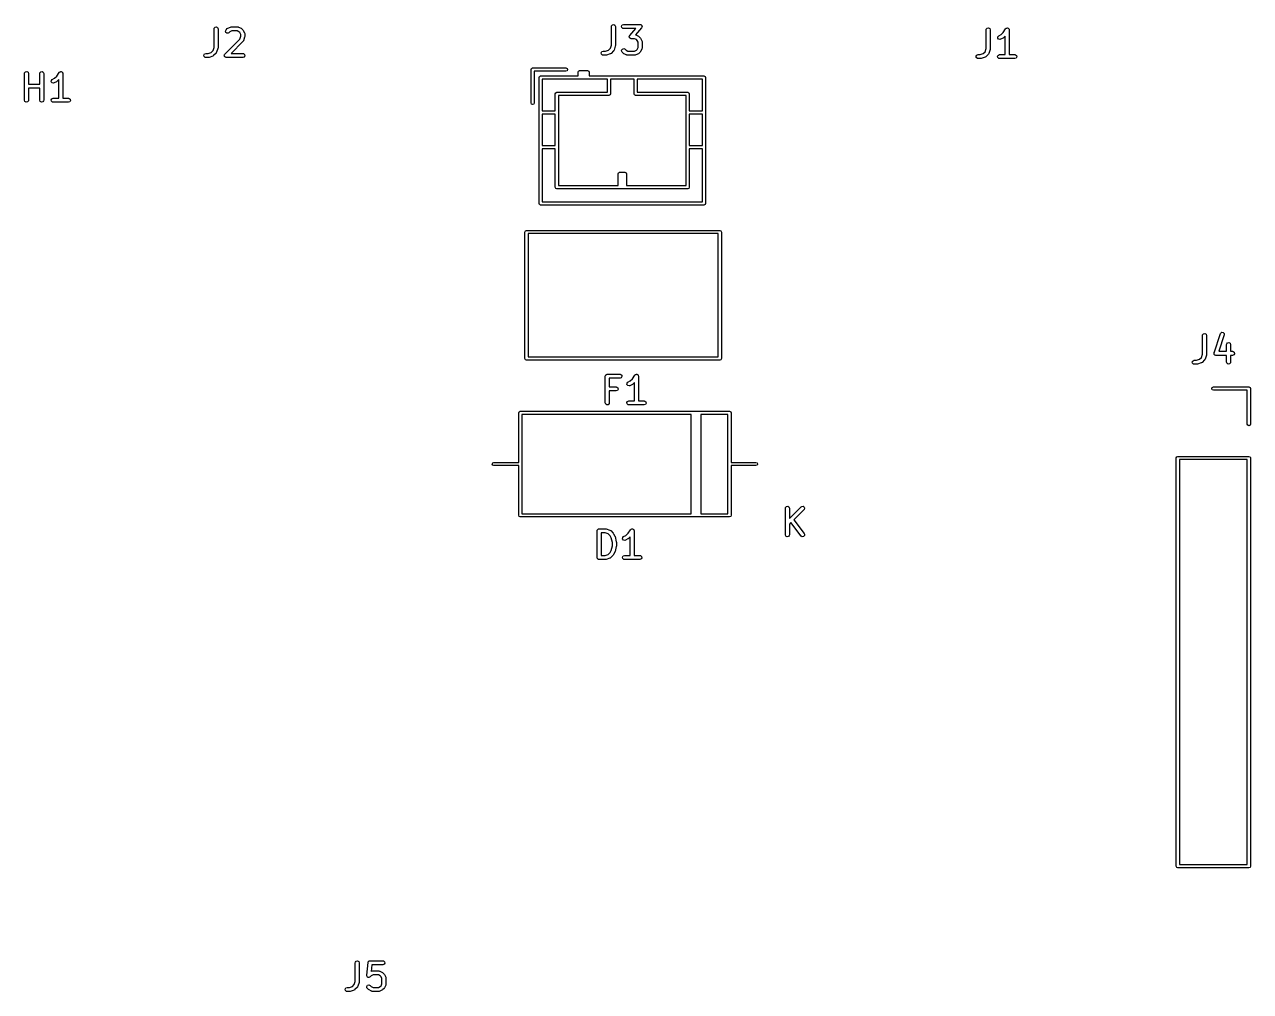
# Model space of a CAD drawing. Extents: x 129.3 to 182.9, y -153 to -71.1.
# Drawn here: x 135.01 to 180.94, y -107.37 to -71.13 of the extents above; entities that cross this region are included whole.
import ezdxf

# ---------------------------------------------------------------- set-up
doc = ezdxf.new("R2010")
doc.units = 0
doc.layers.add('BLACK', color=7, linetype='CONTINUOUS')

msp = doc.modelspace()

# ---------------------------------------------------------------- linework, layer by layer
at = {"layer": 'BLACK', "linetype": 'CONTINUOUS'}
for p, q in [((157, -71.2074), (157.004, -71.1817)), ((157.004, -71.1817), (157.037, -71.1424)), ((157.037, -71.1424), (157.088, -71.1335)), ((157.088, -71.1335), (157.132, -71.1592)), ((157.132, -71.1592), (157.15, -71.2074)), ((157.382, -71.1944), (157.407, -71.1499)), ((157.391, -71.2449), (157.382, -71.1944)), ((157.407, -71.1499), (157.456, -71.1324)), ((157.456, -71.1324), (158.075, -71.1324)), ((158.075, -71.1324), (158.086, -71.1343)), ((158.086, -71.1343), (158.089, -71.1338)), ((158.089, -71.1338), (158.092, -71.1354)), ((158.092, -71.1354), (158.1, -71.1369)), ((158.1, -71.1369), (158.116, -71.1499)), ((158.116, -71.1499), (158.133, -71.1604)), ((158.133, -71.1604), (158.135, -71.166)), ((158.135, -71.166), (158.14, -71.1699)), ((158.14, -71.1699), (158.143, -71.1898)), ((158.143, -71.1898), (158.15, -71.2089)), ((142.111, -71.2932), (142.116, -71.2675)), ((142.111, -71.9953), (142.111, -71.2932)), ((142.116, -71.2675), (142.149, -71.2282)), ((142.149, -71.2282), (142.199, -71.2193)), ((142.199, -71.2193), (142.244, -71.245)), ((142.244, -71.245), (142.261, -71.2932)), ((142.261, -71.2932), (142.261, -72.0075)), ((142.54, -71.3819), (142.562, -71.3354)), ((142.553, -71.4314), (142.54, -71.3819)), ((142.595, -71.4609), (142.553, -71.4314)), ((142.562, -71.3354), (142.609, -71.2878)), ((142.646, -71.4564), (142.595, -71.4609)), ((142.609, -71.2878), (142.628, -71.2749)), ((142.628, -71.2749), (142.629, -71.2737)), ((142.629, -71.2737), (142.724, -71.2261)), ((142.668, -71.4415), (142.646, -71.4564)), ((142.707, -71.4024), (142.668, -71.4415)), ((142.775, -71.3682), (142.707, -71.4024)), ((142.724, -71.2261), (142.749, -71.2187)), ((142.749, -71.2187), (142.753, -71.2197)), ((142.753, -71.2197), (142.757, -71.2182)), ((142.757, -71.2182), (142.996, -71.2182)), ((142.978, -71.3682), (142.775, -71.3682)), ((143.046, -71.4024), (142.978, -71.3682)), ((142.996, -71.2182), (143.021, -71.2227)), ((143.021, -71.2227), (143.025, -71.2256)), ((143.025, -71.2256), (143.029, -71.2261)), ((143.029, -71.2261), (143.124, -71.2737)), ((143.077, -71.4328), (143.046, -71.4024)), ((143.073, -71.6812), (143.111, -71.5667)), ((143.111, -71.5014), (143.077, -71.4328)), ((143.111, -71.5667), (143.111, -71.5014)), ((143.124, -71.2737), (143.142, -71.2871)), ((143.142, -71.2871), (143.144, -71.2878)), ((143.144, -71.2878), (143.191, -71.3354)), ((143.191, -71.3354), (143.204, -71.3538)), ((143.204, -71.3538), (143.206, -71.3549)), ((143.206, -71.3549), (143.253, -71.4501)), ((143.257, -71.6026), (143.21, -71.7455)), ((143.253, -71.4501), (143.261, -71.4751)), ((143.261, -71.5789), (143.257, -71.601)), ((143.257, -71.601), (143.257, -71.6026)), ((143.261, -71.4751), (143.26, -71.4794)), ((143.26, -71.4794), (143.261, -71.4837)), ((143.261, -71.4837), (143.261, -71.5789)), ((157, -71.9095), (157, -71.2074)), ((157.15, -71.2074), (157.15, -71.9217)), ((157.43, -71.2779), (157.391, -71.2449)), ((157.456, -71.2824), (157.43, -71.2779)), ((157.909, -71.2824), (157.456, -71.2824)), ((157.666, -71.5868), (157.668, -71.5812)), ((157.673, -71.6059), (157.666, -71.5868)), ((157.667, -71.5753), (157.678, -71.5578)), ((157.668, -71.5812), (157.667, -71.5753)), ((157.676, -71.6258), (157.673, -71.6059)), ((157.681, -71.6297), (157.676, -71.6258)), ((157.678, -71.5578), (157.685, -71.5389)), ((157.683, -71.6353), (157.681, -71.6297)), ((157.7, -71.6458), (157.683, -71.6353)), ((157.685, -71.5389), (157.909, -71.2824)), ((157.716, -71.6588), (157.7, -71.6458)), ((158.131, -71.2568), (157.904, -71.5168)), ((157.904, -71.5168), (157.91, -71.5179)), ((157.91, -71.5179), (157.913, -71.5207)), ((157.913, -71.5207), (157.918, -71.5213)), ((157.918, -71.5213), (158.013, -71.5689)), ((158.013, -71.5689), (158.031, -71.5822)), ((158.031, -71.5822), (158.032, -71.5829)), ((158.032, -71.5829), (158.08, -71.6305)), ((158.08, -71.6305), (158.093, -71.6489)), ((158.093, -71.6489), (158.094, -71.65)), ((158.094, -71.65), (158.142, -71.7453)), ((158.138, -71.2379), (158.131, -71.2568)), ((158.148, -71.2204), (158.138, -71.2379)), ((158.15, -71.2089), (158.147, -71.2145)), ((158.147, -71.2145), (158.148, -71.2204)), ((171.042, -71.3344), (171.046, -71.3087)), ((171.042, -72.0365), (171.042, -71.3344)), ((171.046, -71.3087), (171.079, -71.2694)), ((171.079, -71.2694), (171.13, -71.2605)), ((171.13, -71.2605), (171.174, -71.2862)), ((171.174, -71.2862), (171.192, -71.3344)), ((171.192, -71.3344), (171.192, -72.0487)), ((171.473, -71.6415), (171.476, -71.5903)), ((171.504, -71.6827), (171.473, -71.6415)), ((171.476, -71.5903), (171.512, -71.553)), ((171.512, -71.553), (171.596, -71.5108)), ((171.674, -71.6396), (171.579, -71.6872)), ((171.596, -71.5108), (171.677, -71.4295)), ((171.675, -71.6384), (171.674, -71.6396)), ((171.694, -71.6255), (171.675, -71.6384)), ((171.677, -71.4295), (171.769, -71.2928)), ((171.756, -71.5631), (171.694, -71.6255)), ((171.756, -72.2594), (171.756, -71.5631)), ((171.769, -71.2928), (171.787, -71.2739)), ((171.787, -71.2739), (171.791, -71.2727)), ((171.791, -71.2727), (171.793, -71.2694)), ((171.793, -71.2694), (171.815, -71.2656)), ((171.815, -71.2656), (171.836, -71.2595)), ((171.836, -71.2595), (171.84, -71.2613)), ((171.84, -71.2613), (171.844, -71.2605)), ((171.844, -71.2605), (171.863, -71.2714)), ((171.863, -71.2714), (171.883, -71.2801)), ((171.883, -71.2801), (171.885, -71.284)), ((171.885, -71.284), (171.888, -71.2862)), ((171.888, -71.2862), (171.896, -71.3066)), ((171.896, -71.3066), (171.905, -71.3261)), ((171.905, -71.3261), (171.904, -71.3303)), ((171.904, -71.3303), (171.906, -71.3344)), ((171.906, -71.3344), (171.906, -72.2594)), ((142.003, -72.18), (142.073, -72.1098)), ((142.073, -72.1098), (142.111, -71.9953)), ((142.257, -72.0312), (142.21, -72.174)), ((142.261, -72.0075), (142.257, -72.0295)), ((142.257, -72.0295), (142.257, -72.0312)), ((142.514, -72.2401), (143.073, -71.6812)), ((143.191, -71.7748), (142.748, -72.2182)), ((143.193, -71.7707), (143.191, -71.7748)), ((143.197, -71.7684), (143.193, -71.7707)), ((143.21, -71.7455), (143.197, -71.7684)), ((156.777, -72.1324), (156.891, -72.0942)), ((156.891, -72.0942), (156.961, -72.024)), ((156.961, -72.024), (157, -71.9095)), ((157.086, -72.1111), (157.082, -72.1135)), ((157.098, -72.0882), (157.086, -72.1111)), ((157.146, -71.9454), (157.098, -72.0882)), ((157.15, -71.9217), (157.146, -71.9437)), ((157.146, -71.9437), (157.146, -71.9454)), ((157.383, -72.0927), (157.413, -72.0507)), ((157.388, -72.1438), (157.383, -72.0927)), ((157.413, -72.0507), (157.462, -72.0374)), ((157.462, -72.0374), (157.509, -72.0591)), ((157.509, -72.0591), (157.548, -72.0981)), ((157.548, -72.0981), (157.616, -72.1324)), ((157.724, -71.6603), (157.716, -71.6588)), ((157.727, -71.6619), (157.724, -71.6603)), ((157.73, -71.6614), (157.727, -71.6619)), ((157.741, -71.6633), (157.73, -71.6614)), ((157.866, -71.6633), (157.741, -71.6633)), ((157.935, -71.6976), (157.866, -71.6633)), ((157.866, -72.1324), (157.935, -72.0981)), ((157.965, -71.728), (157.935, -71.6976)), ((157.935, -72.0981), (157.965, -72.0677)), ((158, -71.7965), (157.965, -71.728)), ((157.965, -72.0677), (158, -71.9992)), ((158, -71.9992), (158, -71.7965)), ((158.142, -72.0504), (158.094, -72.1457)), ((158.142, -71.7453), (158.149, -71.7702)), ((158.145, -72.0426), (158.142, -72.046)), ((158.142, -72.046), (158.142, -72.0504)), ((158.15, -72.0169), (158.145, -72.0426)), ((158.149, -71.7702), (158.148, -71.7746)), ((158.148, -71.7746), (158.15, -71.7788)), ((158.15, -71.7788), (158.15, -72.0169)), ((171.003, -72.151), (171.042, -72.0365)), ((171.188, -72.0724), (171.14, -72.2152)), ((171.192, -72.0487), (171.188, -72.0707)), ((171.188, -72.0707), (171.188, -72.0724)), ((171.554, -71.6946), (171.504, -71.6827)), ((171.579, -71.6872), (171.554, -71.6946)), ((141.731, -72.2802), (141.757, -72.2357)), ((141.74, -72.3307), (141.731, -72.2802)), ((141.779, -72.3637), (141.74, -72.3307)), ((141.757, -72.2357), (141.805, -72.2182)), ((141.805, -72.3682), (141.779, -72.3637)), ((141.805, -72.2182), (141.888, -72.2182)), ((141.9, -72.3682), (141.805, -72.3682)), ((141.888, -72.2182), (142.003, -72.18)), ((141.902, -72.3676), (141.9, -72.3682)), ((141.924, -72.3643), (141.902, -72.3676)), ((142.067, -72.3167), (141.924, -72.3643)), ((142.07, -72.3139), (142.067, -72.3167)), ((142.075, -72.3135), (142.07, -72.3139)), ((142.096, -72.2986), (142.075, -72.3135)), ((142.191, -72.2034), (142.096, -72.2986)), ((142.193, -72.1993), (142.191, -72.2034)), ((142.197, -72.1969), (142.193, -72.1993)), ((142.21, -72.174), (142.197, -72.1969)), ((142.492, -72.2866), (142.494, -72.2835)), ((142.498, -72.3084), (142.492, -72.2866)), ((142.493, -72.2802), (142.504, -72.2606)), ((142.494, -72.2835), (142.493, -72.2802)), ((142.502, -72.3307), (142.498, -72.3084)), ((142.505, -72.3329), (142.502, -72.3307)), ((142.504, -72.2606), (142.514, -72.2401)), ((142.506, -72.3362), (142.505, -72.3329)), ((142.524, -72.3491), (142.506, -72.3362)), ((142.541, -72.3637), (142.524, -72.3491)), ((142.546, -72.3645), (142.541, -72.3637)), ((142.548, -72.3656), (142.546, -72.3645)), ((142.551, -72.3653), (142.548, -72.3656)), ((142.567, -72.3682), (142.551, -72.3653)), ((143.186, -72.3682), (142.567, -72.3682)), ((142.748, -72.2182), (143.186, -72.2182)), ((143.186, -72.2182), (143.212, -72.2227)), ((143.234, -72.3506), (143.186, -72.3682)), ((143.212, -72.2227), (143.251, -72.2557)), ((143.26, -72.3062), (143.234, -72.3506)), ((143.251, -72.2557), (143.26, -72.3062)), ((156.62, -72.1944), (156.645, -72.1499)), ((156.629, -72.2449), (156.62, -72.1944)), ((156.668, -72.2779), (156.629, -72.2449)), ((156.645, -72.1499), (156.694, -72.1324)), ((156.694, -72.2824), (156.668, -72.2779)), ((156.694, -72.1324), (156.777, -72.1324)), ((156.789, -72.2824), (156.694, -72.2824)), ((156.79, -72.2818), (156.789, -72.2824)), ((156.813, -72.2785), (156.79, -72.2818)), ((156.955, -72.2309), (156.813, -72.2785)), ((156.959, -72.2281), (156.955, -72.2309)), ((156.963, -72.2277), (156.959, -72.2281)), ((156.985, -72.2128), (156.963, -72.2277)), ((157.08, -72.1176), (156.985, -72.2128)), ((157.082, -72.1135), (157.08, -72.1176)), ((157.403, -72.1652), (157.388, -72.1438)), ((157.45, -72.2128), (157.403, -72.1652)), ((157.452, -72.2135), (157.45, -72.2128)), ((157.47, -72.2268), (157.452, -72.2135)), ((157.565, -72.2745), (157.47, -72.2268)), ((157.569, -72.275), (157.565, -72.2745)), ((157.573, -72.2779), (157.569, -72.275)), ((157.598, -72.2824), (157.573, -72.2779)), ((157.884, -72.2824), (157.598, -72.2824)), ((157.616, -72.1324), (157.866, -72.1324)), ((157.888, -72.2808), (157.884, -72.2824)), ((157.893, -72.2819), (157.888, -72.2808)), ((157.918, -72.2745), (157.893, -72.2819)), ((158.013, -72.2268), (157.918, -72.2745)), ((158.014, -72.2257), (158.013, -72.2268)), ((158.032, -72.2128), (158.014, -72.2257)), ((158.08, -72.1652), (158.032, -72.2128)), ((158.081, -72.1637), (158.08, -72.1652)), ((158.094, -72.1457), (158.081, -72.1637)), ((170.662, -72.3214), (170.688, -72.2769)), ((170.671, -72.3719), (170.662, -72.3214)), ((170.71, -72.4049), (170.671, -72.3719)), ((170.688, -72.2769), (170.736, -72.2594)), ((170.736, -72.4094), (170.71, -72.4049)), ((170.736, -72.2594), (170.819, -72.2594)), ((170.831, -72.4094), (170.736, -72.4094)), ((170.819, -72.2594), (170.933, -72.2212)), ((170.832, -72.4088), (170.831, -72.4094)), ((170.855, -72.4055), (170.832, -72.4088)), ((170.998, -72.3579), (170.855, -72.4055)), ((170.933, -72.2212), (171.003, -72.151)), ((171.001, -72.3551), (170.998, -72.3579)), ((171.006, -72.3547), (171.001, -72.3551)), ((171.027, -72.3398), (171.006, -72.3547)), ((171.122, -72.2446), (171.027, -72.3398)), ((171.124, -72.2405), (171.122, -72.2446)), ((171.128, -72.2381), (171.124, -72.2405)), ((171.14, -72.2152), (171.128, -72.2381)), ((171.471, -72.3214), (171.497, -72.2769)), ((171.48, -72.3719), (171.471, -72.3214)), ((171.52, -72.4049), (171.48, -72.3719)), ((171.497, -72.2769), (171.545, -72.2594)), ((171.545, -72.4094), (171.52, -72.4049)), ((171.545, -72.2594), (171.756, -72.2594)), ((172.117, -72.4094), (171.545, -72.4094)), ((171.906, -72.2594), (172.117, -72.2594)), ((172.117, -72.2594), (172.142, -72.2639)), ((172.165, -72.3918), (172.117, -72.4094)), ((172.142, -72.2639), (172.182, -72.2969)), ((172.191, -72.3474), (172.165, -72.3918)), ((172.182, -72.2969), (172.191, -72.3474)), ((135.011, -72.9701), (135.016, -72.9444)), ((135.011, -73.9701), (135.011, -72.9701)), ((135.016, -72.9444), (135.049, -72.9051)), ((135.049, -72.9051), (135.099, -72.8962)), ((135.099, -72.8962), (135.144, -72.9219)), ((135.144, -72.9219), (135.161, -72.9701)), ((135.161, -72.9701), (135.161, -73.3713)), ((135.583, -72.9701), (135.587, -72.9444)), ((135.583, -73.3713), (135.583, -72.9701)), ((135.587, -72.9444), (135.62, -72.9051)), ((135.62, -72.9051), (135.671, -72.8962)), ((135.671, -72.8962), (135.715, -72.9219)), ((135.715, -72.9219), (135.733, -72.9701)), ((135.733, -72.9701), (135.733, -73.9701)), ((136.218, -73.0652), (136.309, -72.9285)), ((136.309, -72.9285), (136.327, -72.9097)), ((136.327, -72.9097), (136.332, -72.9084)), ((136.332, -72.9084), (136.334, -72.9051)), ((136.334, -72.9051), (136.356, -72.9014)), ((136.356, -72.9014), (136.377, -72.8952)), ((136.377, -72.8952), (136.381, -72.897)), ((136.381, -72.897), (136.385, -72.8962)), ((136.385, -72.8962), (136.404, -72.9071)), ((136.404, -72.9071), (136.424, -72.9159)), ((136.424, -72.9159), (136.426, -72.9197)), ((136.426, -72.9197), (136.429, -72.9219)), ((136.429, -72.9219), (136.437, -72.9423)), ((136.437, -72.9423), (136.446, -72.9618)), ((136.446, -72.9618), (136.445, -72.966)), ((136.445, -72.966), (136.447, -72.9701)), ((136.447, -72.9701), (136.447, -73.8951)), ((153.988, -72.82), (154.005, -72.7776)), ((153.988, -74.07), (153.988, -72.82)), ((154.005, -72.7776), (154.048, -72.76)), ((154.048, -72.76), (155.298, -72.76)), ((155.298, -72.88), (154.108, -72.88)), ((154.108, -72.88), (154.108, -74.07)), ((155.298, -72.76), (155.34, -72.7776)), ((155.34, -72.8624), (155.298, -72.88)), ((155.34, -72.7776), (155.358, -72.82)), ((155.358, -72.82), (155.34, -72.8624)), ((155.748, -72.92), (155.765, -72.8776)), ((155.748, -73.06), (155.748, -72.92)), ((155.765, -72.8776), (155.808, -72.86)), ((155.808, -72.86), (156.108, -72.86)), ((156.108, -72.86), (156.15, -72.8776)), ((156.15, -72.8776), (156.168, -72.92)), ((156.168, -72.92), (156.168, -73.06)), ((135.161, -73.3713), (135.583, -73.3713)), ((136.014, -73.2772), (136.017, -73.226)), ((136.045, -73.3184), (136.014, -73.2772)), ((136.017, -73.226), (136.053, -73.1887)), ((136.095, -73.3303), (136.045, -73.3184)), ((136.053, -73.1887), (136.137, -73.1465)), ((136.12, -73.3229), (136.095, -73.3303)), ((136.215, -73.2753), (136.12, -73.3229)), ((136.137, -73.1465), (136.218, -73.0652)), ((136.216, -73.2741), (136.215, -73.2753)), ((136.234, -73.2612), (136.216, -73.2741)), ((136.297, -73.1988), (136.234, -73.2612)), ((136.297, -73.8951), (136.297, -73.1988)), ((154.288, -73.12), (154.305, -73.0776)), ((154.288, -77.84), (154.288, -73.12)), ((154.305, -73.0776), (154.348, -73.06)), ((154.348, -73.06), (155.748, -73.06)), ((156.848, -73.18), (154.408, -73.18)), ((154.408, -73.18), (154.408, -74.37)), ((156.168, -73.06), (160.468, -73.06)), ((156.848, -73.67), (156.848, -73.18)), ((157.848, -73.18), (156.968, -73.18)), ((156.968, -73.18), (156.968, -73.73)), ((157.848, -73.73), (157.848, -73.18)), ((160.408, -73.18), (157.968, -73.18)), ((157.968, -73.18), (157.968, -73.67)), ((160.408, -74.37), (160.408, -73.18)), ((160.468, -73.06), (160.51, -73.0776)), ((160.51, -73.0776), (160.528, -73.12)), ((160.528, -73.12), (160.528, -77.84)), ((135.583, -73.5213), (135.161, -73.5213)), ((135.161, -73.5213), (135.161, -73.9701)), ((135.583, -73.9701), (135.583, -73.5213)), ((136.012, -73.9571), (136.038, -73.9126)), ((136.038, -73.9126), (136.086, -73.8951)), ((136.086, -73.8951), (136.297, -73.8951)), ((136.447, -73.8951), (136.658, -73.8951)), ((136.658, -73.8951), (136.683, -73.8996)), ((136.683, -73.8996), (136.722, -73.9326)), ((136.722, -73.9326), (136.731, -73.9831)), ((154.898, -73.73), (154.915, -73.6876)), ((154.898, -74.37), (154.898, -73.73)), ((154.915, -73.6876), (154.958, -73.67)), ((154.958, -73.67), (156.848, -73.67)), ((156.908, -73.79), (155.018, -73.79)), ((155.018, -73.79), (155.018, -77.17)), ((156.95, -73.7724), (156.908, -73.79)), ((156.968, -73.73), (156.95, -73.7724)), ((157.865, -73.7724), (157.848, -73.73)), ((157.908, -73.79), (157.865, -73.7724)), ((159.798, -73.79), (157.908, -73.79)), ((157.968, -73.67), (159.858, -73.67)), ((159.798, -77.17), (159.798, -73.79)), ((159.858, -73.67), (159.9, -73.6876)), ((159.9, -73.6876), (159.918, -73.73)), ((159.918, -73.73), (159.918, -74.37)), ((135.029, -74.0183), (135.011, -73.9701)), ((135.073, -74.044), (135.029, -74.0183)), ((135.124, -74.035), (135.073, -74.044)), ((135.157, -73.9957), (135.124, -74.035)), ((135.161, -73.9701), (135.157, -73.9957)), ((135.6, -74.0183), (135.583, -73.9701)), ((135.644, -74.044), (135.6, -74.0183)), ((135.695, -74.035), (135.644, -74.044)), ((135.728, -73.9957), (135.695, -74.035)), ((135.733, -73.9701), (135.728, -73.9957)), ((136.021, -74.0076), (136.012, -73.9571)), ((136.06, -74.0406), (136.021, -74.0076)), ((136.086, -74.0451), (136.06, -74.0406)), ((136.658, -74.0451), (136.086, -74.0451)), ((136.706, -74.0275), (136.658, -74.0451)), ((136.731, -73.9831), (136.706, -74.0275)), ((154.005, -74.1124), (153.988, -74.07)), ((154.048, -74.13), (154.005, -74.1124)), ((154.09, -74.1124), (154.048, -74.13)), ((154.108, -74.07), (154.09, -74.1124)), ((154.408, -74.37), (154.898, -74.37)), ((159.918, -74.37), (160.408, -74.37)), ((154.408, -74.49), (154.408, -75.67)), ((154.898, -74.49), (154.408, -74.49)), ((154.898, -75.67), (154.898, -74.49)), ((159.918, -74.49), (159.918, -75.67)), ((160.408, -74.49), (159.918, -74.49)), ((160.408, -75.67), (160.408, -74.49)), ((154.408, -75.67), (154.898, -75.67)), ((159.918, -75.67), (160.408, -75.67)), ((154.898, -75.79), (154.408, -75.79)), ((154.408, -75.79), (154.408, -77.78)), ((154.898, -77.23), (154.898, -75.79)), ((160.408, -75.79), (159.918, -75.79)), ((159.918, -75.79), (159.918, -77.23)), ((160.408, -77.78), (160.408, -75.79)), ((157.248, -76.73), (157.265, -76.6876)), ((157.265, -76.6876), (157.308, -76.67)), ((157.308, -76.67), (157.508, -76.67)), ((157.508, -76.67), (157.55, -76.6876)), ((157.55, -76.6876), (157.568, -76.73)), ((157.248, -77.17), (157.248, -76.73)), ((157.568, -76.73), (157.568, -77.17)), ((154.915, -77.2724), (154.898, -77.23)), ((154.958, -77.29), (154.915, -77.2724)), ((159.858, -77.29), (154.958, -77.29)), ((155.018, -77.17), (157.248, -77.17)), ((157.568, -77.17), (159.798, -77.17)), ((159.9, -77.2724), (159.858, -77.29)), ((159.918, -77.23), (159.9, -77.2724)), ((154.305, -77.8824), (154.288, -77.84)), ((154.348, -77.9), (154.305, -77.8824)), ((160.468, -77.9), (154.348, -77.9)), ((154.408, -77.78), (160.408, -77.78)), ((160.51, -77.8824), (160.468, -77.9)), ((160.528, -77.84), (160.51, -77.8824)), ((153.76, -78.91), (153.778, -78.8676)), ((153.76, -83.65), (153.76, -78.91)), ((153.778, -78.8676), (153.82, -78.85)), ((153.82, -78.85), (161.06, -78.85)), ((153.88, -78.97), (153.88, -83.59)), ((161, -78.97), (153.88, -78.97)), ((161, -83.59), (161, -78.97)), ((161.06, -78.85), (161.102, -78.8676)), ((161.102, -78.8676), (161.12, -78.91)), ((161.12, -78.91), (161.12, -83.65)), ((179.827, -82.6941), (179.871, -82.6673)), ((179.871, -82.6673), (179.922, -82.6748)), ((179.922, -82.6748), (179.956, -82.7132)), ((179.144, -82.7884), (179.149, -82.7627)), ((179.144, -83.4905), (179.144, -82.7884)), ((179.149, -82.7627), (179.182, -82.7234)), ((179.182, -82.7234), (179.232, -82.7145)), ((179.232, -82.7145), (179.277, -82.7402)), ((179.277, -82.7402), (179.294, -82.7884)), ((179.294, -82.7884), (179.294, -83.5027)), ((179.577, -83.4313), (179.815, -82.717)), ((179.957, -82.7645), (179.752, -83.38)), ((179.815, -82.717), (179.827, -82.6941)), ((179.956, -82.7132), (179.957, -82.7645)), ((180.049, -83.1217), (180.054, -83.0961)), ((180.049, -83.38), (180.049, -83.1217)), ((180.054, -83.0961), (180.087, -83.0568)), ((180.087, -83.0568), (180.137, -83.0479)), ((180.137, -83.0479), (180.181, -83.0735)), ((180.181, -83.0735), (180.199, -83.1217)), ((180.199, -83.1217), (180.199, -83.38)), ((153.88, -83.59), (161, -83.59)), ((179.106, -83.605), (179.144, -83.4905)), ((179.29, -83.5264), (179.243, -83.6692)), ((179.294, -83.5027), (179.29, -83.5247)), ((179.29, -83.5247), (179.29, -83.5264)), ((179.574, -83.442), (179.577, -83.4371)), ((179.578, -83.4622), (179.574, -83.442)), ((179.577, -83.4371), (179.577, -83.4313)), ((179.578, -83.4826), (179.578, -83.4622)), ((179.582, -83.4869), (179.578, -83.4826)), ((179.583, -83.4925), (179.582, -83.4869)), ((179.599, -83.5057), (179.583, -83.4925)), ((179.612, -83.521), (179.599, -83.5057)), ((179.618, -83.5218), (179.612, -83.521)), ((179.622, -83.5255), (179.618, -83.5218)), ((179.648, -83.53), (179.622, -83.5255)), ((180.049, -83.53), (179.648, -83.53)), ((179.752, -83.38), (180.049, -83.38)), ((180.049, -83.7884), (180.049, -83.53)), ((180.199, -83.38), (180.267, -83.38)), ((180.267, -83.53), (180.199, -83.53)), ((180.199, -83.53), (180.199, -83.7884)), ((180.267, -83.38), (180.293, -83.3846)), ((180.315, -83.5125), (180.267, -83.53)), ((180.293, -83.3846), (180.332, -83.4175)), ((180.341, -83.4681), (180.315, -83.5125)), ((180.332, -83.4175), (180.341, -83.4681)), ((153.778, -83.6924), (153.76, -83.65)), ((153.82, -83.71), (153.778, -83.6924)), ((161.06, -83.71), (153.82, -83.71)), ((161.102, -83.6924), (161.06, -83.71)), ((161.12, -83.65), (161.102, -83.6924)), ((178.764, -83.7754), (178.79, -83.7309)), ((178.773, -83.8259), (178.764, -83.7754)), ((178.813, -83.8589), (178.773, -83.8259)), ((178.79, -83.7309), (178.838, -83.7134)), ((178.838, -83.8634), (178.813, -83.8589)), ((178.838, -83.7134), (178.921, -83.7134)), ((178.934, -83.8634), (178.838, -83.8634)), ((178.921, -83.7134), (179.036, -83.6752)), ((178.935, -83.8628), (178.934, -83.8634)), ((178.957, -83.8595), (178.935, -83.8628)), ((179.1, -83.8119), (178.957, -83.8595)), ((179.036, -83.6752), (179.106, -83.605)), ((179.104, -83.8091), (179.1, -83.8119)), ((179.108, -83.8087), (179.104, -83.8091)), ((179.129, -83.7938), (179.108, -83.8087)), ((179.225, -83.6986), (179.129, -83.7938)), ((179.227, -83.6945), (179.225, -83.6986)), ((179.23, -83.6921), (179.227, -83.6945)), ((179.243, -83.6692), (179.23, -83.6921)), ((180.067, -83.8366), (180.049, -83.7884)), ((180.111, -83.8622), (180.067, -83.8366)), ((180.162, -83.8533), (180.111, -83.8622)), ((180.195, -83.814), (180.162, -83.8533)), ((180.199, -83.7884), (180.195, -83.814)), ((156.77, -84.3144), (156.772, -84.3046)), ((156.77, -85.3144), (156.77, -84.3144)), ((156.771, -84.3014), (156.773, -84.2985)), ((156.772, -84.3046), (156.771, -84.3014)), ((156.773, -84.2985), (156.775, -84.2887)), ((156.775, -84.2887), (156.787, -84.2738)), ((156.787, -84.2738), (156.797, -84.2569)), ((156.797, -84.2569), (156.803, -84.2546)), ((156.803, -84.2546), (156.808, -84.2494)), ((156.808, -84.2494), (156.827, -84.246)), ((156.827, -84.246), (156.845, -84.2394)), ((156.845, -84.2394), (157.322, -84.2394)), ((157.322, -84.3894), (156.92, -84.3894)), ((156.92, -84.3894), (156.92, -84.7156)), ((157.322, -84.2394), (157.347, -84.2439)), ((157.37, -84.3718), (157.322, -84.3894)), ((157.347, -84.2439), (157.386, -84.2769)), ((157.395, -84.3274), (157.37, -84.3718)), ((157.386, -84.2769), (157.395, -84.3274)), ((157.621, -84.533), (157.706, -84.4908)), ((157.706, -84.4908), (157.787, -84.4095)), ((157.787, -84.4095), (157.878, -84.2728)), ((157.878, -84.2728), (157.896, -84.2539)), ((157.896, -84.2539), (157.9, -84.2527)), ((157.9, -84.2527), (157.903, -84.2494)), ((157.903, -84.2494), (157.925, -84.2456)), ((157.925, -84.2456), (157.945, -84.2395)), ((157.945, -84.2395), (157.949, -84.2413)), ((157.949, -84.2413), (157.954, -84.2405)), ((157.954, -84.2405), (157.972, -84.2514)), ((157.972, -84.2514), (157.992, -84.2601)), ((157.992, -84.2601), (157.994, -84.264)), ((157.994, -84.264), (157.998, -84.2662)), ((157.998, -84.2662), (158.005, -84.2866)), ((158.005, -84.2866), (158.015, -84.3061)), ((158.015, -84.3061), (158.014, -84.3103)), ((158.014, -84.3103), (158.016, -84.3144)), ((158.016, -84.3144), (158.016, -85.2394)), ((156.92, -84.7156), (157.179, -84.7156)), ((157.179, -84.8656), (156.92, -84.8656)), ((156.92, -84.8656), (156.92, -85.3144)), ((157.179, -84.7156), (157.204, -84.7201)), ((157.227, -84.848), (157.179, -84.8656)), ((157.204, -84.7201), (157.244, -84.7531)), ((157.253, -84.8036), (157.227, -84.848)), ((157.244, -84.7531), (157.253, -84.8036)), ((157.583, -84.6215), (157.586, -84.5703)), ((157.614, -84.6627), (157.583, -84.6215)), ((157.586, -84.5703), (157.621, -84.533)), ((157.663, -84.6746), (157.614, -84.6627)), ((157.688, -84.6672), (157.663, -84.6746)), ((157.784, -84.6196), (157.688, -84.6672)), ((157.785, -84.6184), (157.784, -84.6196)), ((157.803, -84.6055), (157.785, -84.6184)), ((157.866, -84.5431), (157.803, -84.6055)), ((157.866, -85.2394), (157.866, -84.5431)), ((179.493, -84.776), (179.51, -84.7336)), ((179.51, -84.8184), (179.493, -84.776)), ((179.51, -84.7336), (179.553, -84.716)), ((179.553, -84.836), (179.51, -84.8184)), ((179.553, -84.716), (180.883, -84.716)), ((180.823, -84.836), (179.553, -84.836)), ((180.823, -86.106), (180.823, -84.836)), ((180.883, -84.716), (180.925, -84.7336)), ((180.925, -84.7336), (180.943, -84.776)), ((180.943, -84.776), (180.943, -86.106)), ((156.788, -85.3626), (156.77, -85.3144)), ((156.832, -85.3882), (156.788, -85.3626)), ((156.883, -85.3793), (156.832, -85.3882)), ((156.916, -85.34), (156.883, -85.3793)), ((156.92, -85.3144), (156.916, -85.34)), ((157.581, -85.3014), (157.607, -85.2569)), ((157.59, -85.3519), (157.581, -85.3014)), ((157.629, -85.3849), (157.59, -85.3519)), ((157.607, -85.2569), (157.655, -85.2394)), ((157.655, -85.3894), (157.629, -85.3849)), ((157.655, -85.2394), (157.866, -85.2394)), ((158.226, -85.3894), (157.655, -85.3894)), ((158.016, -85.2394), (158.226, -85.2394)), ((158.226, -85.2394), (158.252, -85.2439)), ((158.274, -85.3718), (158.226, -85.3894)), ((158.252, -85.2439), (158.291, -85.2769)), ((158.3, -85.3274), (158.274, -85.3718)), ((158.291, -85.2769), (158.3, -85.3274)), ((153.525, -85.6846), (153.543, -85.6422)), ((153.525, -87.5446), (153.525, -85.6846)), ((153.543, -85.6422), (153.585, -85.6246)), ((153.585, -85.6246), (161.425, -85.6246)), ((153.645, -85.7446), (153.645, -89.4646)), ((159.985, -85.7446), (153.645, -85.7446)), ((159.985, -89.4646), (159.985, -85.7446)), ((160.345, -85.7446), (160.345, -89.4646)), ((161.365, -85.7446), (160.345, -85.7446)), ((161.365, -89.4646), (161.365, -85.7446)), ((161.425, -85.6246), (161.468, -85.6422)), ((161.468, -85.6422), (161.485, -85.6846)), ((161.485, -85.6846), (161.485, -87.5446)), ((180.84, -86.1484), (180.823, -86.106)), ((180.883, -86.166), (180.84, -86.1484)), ((180.925, -86.1484), (180.883, -86.166)), ((180.943, -86.106), (180.925, -86.1484)), ((152.535, -87.6046), (152.553, -87.5622)), ((152.553, -87.647), (152.535, -87.6046)), ((152.553, -87.5622), (152.595, -87.5446)), ((152.595, -87.6646), (152.553, -87.647)), ((152.595, -87.5446), (153.525, -87.5446)), ((153.525, -87.6646), (152.595, -87.6646)), ((153.525, -89.5246), (153.525, -87.6646)), ((161.485, -87.5446), (162.415, -87.5446)), ((162.415, -87.6646), (161.485, -87.6646)), ((161.485, -87.6646), (161.485, -89.5246)), ((162.415, -87.5446), (162.458, -87.5622)), ((162.458, -87.647), (162.415, -87.6646)), ((162.458, -87.5622), (162.475, -87.6046)), ((162.475, -87.6046), (162.458, -87.647)), ((178.163, -87.376), (178.18, -87.3336)), ((178.163, -102.676), (178.163, -87.376)), ((178.18, -87.3336), (178.223, -87.316)), ((178.223, -87.316), (180.883, -87.316)), ((178.283, -87.436), (178.283, -102.616)), ((180.823, -87.436), (178.283, -87.436)), ((180.823, -102.616), (180.823, -87.436)), ((180.883, -87.316), (180.925, -87.3336)), ((180.925, -87.3336), (180.943, -87.376)), ((180.943, -87.376), (180.943, -102.676)), ((153.543, -89.567), (153.525, -89.5246)), ((153.585, -89.5846), (153.543, -89.567)), ((153.645, -89.4646), (159.985, -89.4646)), ((160.345, -89.4646), (161.365, -89.4646)), ((161.468, -89.567), (161.425, -89.5846)), ((161.485, -89.5246), (161.468, -89.567)), ((163.518, -89.257), (163.523, -89.2313)), ((163.518, -90.257), (163.518, -89.257)), ((163.523, -89.2313), (163.556, -89.192)), ((163.556, -89.192), (163.607, -89.1831)), ((163.607, -89.1831), (163.651, -89.2088)), ((163.651, -89.2088), (163.668, -89.257)), ((163.668, -89.6473), (164.112, -89.2039)), ((163.668, -89.257), (163.668, -89.6473)), ((164.218, -89.31), (163.835, -89.6926)), ((164.112, -89.2039), (164.133, -89.189)), ((164.133, -89.189), (164.184, -89.1845)), ((164.184, -89.1845), (164.226, -89.214)), ((164.24, -89.2635), (164.218, -89.31)), ((164.226, -89.214), (164.24, -89.2635)), ((161.425, -89.5846), (153.585, -89.5846)), ((163.728, -89.7997), (163.668, -89.8595)), ((163.668, -89.8595), (163.668, -90.257)), ((164.105, -90.302), (163.728, -89.7997)), ((163.835, -89.6926), (164.225, -90.212)), ((156.464, -90.105), (156.466, -90.0952)), ((156.464, -91.105), (156.464, -90.105)), ((156.465, -90.092), (156.467, -90.0891)), ((156.466, -90.0952), (156.465, -90.092)), ((156.467, -90.0891), (156.469, -90.0793)), ((156.469, -90.0793), (156.481, -90.0644)), ((156.481, -90.0644), (156.491, -90.0475)), ((156.491, -90.0475), (156.497, -90.0452)), ((156.497, -90.0452), (156.502, -90.04)), ((156.502, -90.04), (156.521, -90.0366)), ((156.521, -90.0366), (156.539, -90.03)), ((156.539, -90.03), (156.777, -90.03)), ((156.614, -90.18), (156.614, -91.03)), ((156.765, -90.18), (156.614, -90.18)), ((156.88, -90.2182), (156.765, -90.18)), ((156.777, -90.03), (156.799, -90.0339)), ((156.799, -90.0339), (156.801, -90.0338)), ((156.801, -90.0338), (156.944, -90.0814)), ((156.954, -90.2923), (156.88, -90.2182)), ((156.944, -90.0814), (156.967, -90.0939)), ((156.992, -90.3693), (156.954, -90.2923)), ((156.967, -90.0939), (156.969, -90.0977)), ((156.969, -90.0977), (156.973, -90.0996)), ((156.973, -90.0996), (157.069, -90.1948)), ((157.036, -90.5428), (156.992, -90.3693)), ((157.069, -90.1948), (157.081, -90.2132)), ((157.081, -90.2132), (157.083, -90.2143)), ((157.083, -90.2143), (157.13, -90.3095)), ((157.13, -90.3095), (157.134, -90.3219)), ((157.134, -90.3219), (157.136, -90.3249)), ((157.136, -90.3249), (157.183, -90.5154)), ((157.42, -90.4121), (157.423, -90.3609)), ((157.45, -90.4533), (157.42, -90.4121)), ((157.423, -90.3609), (157.458, -90.3236)), ((157.5, -90.4652), (157.45, -90.4533)), ((157.458, -90.3236), (157.542, -90.2814)), ((157.525, -90.4578), (157.5, -90.4652)), ((157.62, -90.4102), (157.525, -90.4578)), ((157.542, -90.2814), (157.624, -90.2001)), ((157.622, -90.409), (157.62, -90.4102)), ((157.64, -90.3961), (157.622, -90.409)), ((157.624, -90.2001), (157.715, -90.0634)), ((157.702, -90.3337), (157.64, -90.3961)), ((157.702, -91.03), (157.702, -90.3337)), ((157.715, -90.0634), (157.733, -90.0445)), ((157.733, -90.0445), (157.737, -90.0433)), ((157.737, -90.0433), (157.74, -90.04)), ((157.74, -90.04), (157.761, -90.0362)), ((157.761, -90.0362), (157.782, -90.0301)), ((157.782, -90.0301), (157.786, -90.0319)), ((157.786, -90.0319), (157.79, -90.0311)), ((157.79, -90.0311), (157.809, -90.042)), ((157.809, -90.042), (157.829, -90.0507)), ((157.829, -90.0507), (157.831, -90.0546)), ((157.831, -90.0546), (157.835, -90.0568)), ((157.835, -90.0568), (157.842, -90.0772)), ((157.842, -90.0772), (157.852, -90.0967)), ((157.852, -90.0967), (157.851, -90.1009)), ((157.851, -90.1009), (157.852, -90.105)), ((157.852, -90.105), (157.852, -91.03)), ((163.536, -90.3052), (163.518, -90.257)), ((163.58, -90.3308), (163.536, -90.3052)), ((163.631, -90.3219), (163.58, -90.3308)), ((163.664, -90.2826), (163.631, -90.3219)), ((163.668, -90.257), (163.664, -90.2826)), ((164.148, -90.33), (164.105, -90.302)), ((164.199, -90.3239), (164.148, -90.33)), ((164.234, -90.2864), (164.199, -90.3239)), ((164.225, -90.212), (164.237, -90.2352)), ((164.237, -90.2352), (164.234, -90.2864)), ((156.88, -90.9918), (156.954, -90.9177)), ((156.954, -90.9177), (156.992, -90.8407)), ((156.992, -90.8407), (157.036, -90.6672)), ((157.036, -90.6672), (157.036, -90.5428)), ((157.13, -90.9004), (157.083, -90.9957)), ((157.131, -90.8969), (157.13, -90.9004)), ((157.136, -90.8851), (157.131, -90.8969)), ((157.183, -90.6946), (157.136, -90.8851)), ((157.183, -90.5154), (157.185, -90.5303)), ((157.186, -90.6764), (157.183, -90.6912)), ((157.183, -90.6912), (157.183, -90.6946)), ((157.185, -90.5303), (157.186, -90.5336)), ((157.186, -90.5336), (157.186, -90.6764)), ((156.471, -91.1233), (156.464, -91.105)), ((156.474, -91.1425), (156.471, -91.1233)), ((156.48, -91.1468), (156.474, -91.1425)), ((156.482, -91.1532), (156.48, -91.1468)), ((156.499, -91.1629), (156.482, -91.1532)), ((156.514, -91.1755), (156.499, -91.1629)), ((156.523, -91.1772), (156.514, -91.1755)), ((156.526, -91.1788), (156.523, -91.1772)), ((156.53, -91.1783), (156.526, -91.1788)), ((156.539, -91.18), (156.53, -91.1783)), ((156.777, -91.18), (156.539, -91.18)), ((156.614, -91.03), (156.765, -91.03)), ((156.765, -91.03), (156.88, -90.9918)), ((156.779, -91.1794), (156.777, -91.18)), ((156.801, -91.1761), (156.779, -91.1794)), ((156.944, -91.1285), (156.801, -91.1761)), ((156.947, -91.1257), (156.944, -91.1285)), ((156.952, -91.1253), (156.947, -91.1257)), ((156.973, -91.1104), (156.952, -91.1253)), ((157.069, -91.0152), (156.973, -91.1104)), ((157.083, -90.9957), (157.069, -91.0137)), ((157.069, -91.0137), (157.069, -91.0152)), ((157.418, -91.092), (157.443, -91.0475)), ((157.427, -91.1425), (157.418, -91.092)), ((157.466, -91.1755), (157.427, -91.1425)), ((157.443, -91.0475), (157.492, -91.03)), ((157.492, -91.18), (157.466, -91.1755)), ((157.492, -91.03), (157.702, -91.03)), ((158.063, -91.18), (157.492, -91.18)), ((157.852, -91.03), (158.063, -91.03)), ((158.063, -91.03), (158.089, -91.0345)), ((158.111, -91.1624), (158.063, -91.18)), ((158.089, -91.0345), (158.128, -91.0675)), ((158.137, -91.118), (158.111, -91.1624)), ((158.128, -91.0675), (158.137, -91.118)), ((178.18, -102.718), (178.163, -102.676)), ((178.223, -102.736), (178.18, -102.718)), ((180.883, -102.736), (178.223, -102.736)), ((178.283, -102.616), (180.823, -102.616)), ((180.925, -102.718), (180.883, -102.736)), ((180.943, -102.676), (180.925, -102.718)), ((147.404, -106.295), (147.409, -106.269)), ((147.404, -106.997), (147.404, -106.295)), ((147.409, -106.269), (147.442, -106.23)), ((147.442, -106.23), (147.492, -106.221)), ((147.492, -106.221), (147.537, -106.247)), ((147.537, -106.247), (147.554, -106.295)), ((147.554, -106.295), (147.554, -107.009)), ((147.833, -106.764), (147.881, -106.287)), ((147.881, -106.287), (147.882, -106.284)), ((147.882, -106.282), (147.883, -106.279)), ((147.882, -106.284), (147.882, -106.282)), ((147.883, -106.279), (147.888, -106.262)), ((147.888, -106.262), (147.899, -106.251)), ((147.899, -106.251), (147.907, -106.237)), ((147.907, -106.237), (147.917, -106.234)), ((147.917, -106.234), (147.925, -106.226)), ((147.925, -106.226), (147.941, -106.225)), ((147.941, -106.225), (147.956, -106.22)), ((147.956, -106.22), (148.432, -106.22)), ((148.023, -106.37), (147.999, -106.618)), ((148.432, -106.37), (148.023, -106.37)), ((148.432, -106.22), (148.457, -106.224)), ((148.48, -106.352), (148.432, -106.37)), ((148.457, -106.224), (148.497, -106.257)), ((148.506, -106.308), (148.48, -106.352)), ((148.497, -106.257), (148.506, -106.308)), ((147.366, -107.111), (147.404, -106.997)), ((147.554, -107.009), (147.55, -107.031)), ((147.84, -106.789), (147.833, -106.764)), ((147.833, -106.764), (147.833, -106.764)), ((147.833, -106.764), (147.833, -106.764)), ((147.846, -106.813), (147.84, -106.789)), ((147.846, -106.814), (147.846, -106.813)), ((147.847, -106.814), (147.846, -106.814)), ((147.867, -106.828), (147.847, -106.814)), ((147.888, -106.843), (147.867, -106.828)), ((147.889, -106.843), (147.888, -106.843)), ((147.888, -106.843), (147.888, -106.843)), ((147.914, -106.841), (147.889, -106.843)), ((147.939, -106.839), (147.914, -106.841)), ((147.94, -106.839), (147.939, -106.839)), ((147.939, -106.839), (147.939, -106.839)), ((147.961, -106.824), (147.94, -106.839)), ((148, -106.785), (147.961, -106.824)), ((147.999, -106.618), (148.017, -106.609)), ((148.069, -106.751), (148, -106.785)), ((148.017, -106.609), (148.042, -106.601)), ((148.042, -106.601), (148.047, -106.602)), ((148.047, -106.602), (148.051, -106.601)), ((148.051, -106.601), (148.289, -106.601)), ((148.271, -106.751), (148.069, -106.751)), ((148.34, -106.785), (148.271, -106.751)), ((148.289, -106.601), (148.315, -106.605)), ((148.315, -106.605), (148.318, -106.608)), ((148.318, -106.608), (148.322, -106.609)), ((148.322, -106.609), (148.418, -106.656)), ((148.37, -106.815), (148.34, -106.785)), ((148.404, -106.884), (148.37, -106.815)), ((148.404, -107.087), (148.404, -106.884)), ((148.418, -106.656), (148.436, -106.67)), ((148.436, -106.67), (148.437, -106.67)), ((148.437, -106.67), (148.485, -106.718)), ((148.485, -106.718), (148.498, -106.736)), ((148.498, -106.736), (148.499, -106.737)), ((148.499, -106.737), (148.546, -106.833)), ((148.546, -106.833), (148.554, -106.858)), ((148.554, -106.858), (148.553, -106.862)), ((148.553, -106.862), (148.554, -106.866)), ((148.554, -106.866), (148.554, -107.104)), ((147.025, -107.282), (147.05, -107.237)), ((147.033, -107.332), (147.025, -107.282)), ((147.073, -107.365), (147.033, -107.332)), ((147.05, -107.237), (147.098, -107.22)), ((147.098, -107.37), (147.073, -107.365)), ((147.098, -107.22), (147.181, -107.22)), ((147.194, -107.37), (147.098, -107.37)), ((147.181, -107.22), (147.296, -107.182)), ((147.195, -107.369), (147.194, -107.37)), ((147.217, -107.366), (147.195, -107.369)), ((147.36, -107.318), (147.217, -107.366)), ((147.296, -107.182), (147.366, -107.111)), ((147.364, -107.316), (147.36, -107.318)), ((147.368, -107.315), (147.364, -107.316)), ((147.39, -107.3), (147.368, -107.315)), ((147.485, -107.205), (147.39, -107.3)), ((147.487, -107.201), (147.485, -107.205)), ((147.491, -107.199), (147.487, -107.201)), ((147.503, -107.176), (147.491, -107.199)), ((147.551, -107.033), (147.503, -107.176)), ((147.55, -107.031), (147.551, -107.033)), ((147.836, -107.18), (147.865, -107.138)), ((147.84, -107.231), (147.836, -107.18)), ((147.855, -107.253), (147.84, -107.231)), ((147.903, -107.3), (147.855, -107.253)), ((147.865, -107.138), (147.914, -107.125)), ((147.904, -107.301), (147.903, -107.3)), ((147.922, -107.314), (147.904, -107.301)), ((147.914, -107.125), (147.961, -107.147)), ((148.017, -107.362), (147.922, -107.314)), ((147.961, -107.147), (148, -107.186)), ((148, -107.186), (148.069, -107.22)), ((148.022, -107.362), (148.017, -107.362)), ((148.025, -107.365), (148.022, -107.362)), ((148.051, -107.37), (148.025, -107.365)), ((148.289, -107.37), (148.051, -107.37)), ((148.069, -107.22), (148.271, -107.22)), ((148.271, -107.22), (148.34, -107.186)), ((148.293, -107.368), (148.289, -107.37)), ((148.297, -107.369), (148.293, -107.368)), ((148.322, -107.362), (148.297, -107.369)), ((148.418, -107.314), (148.322, -107.362)), ((148.34, -107.186), (148.37, -107.155)), ((148.37, -107.155), (148.404, -107.087)), ((148.419, -107.313), (148.418, -107.314)), ((148.437, -107.3), (148.419, -107.313)), ((148.485, -107.253), (148.437, -107.3)), ((148.499, -107.233), (148.485, -107.251)), ((148.485, -107.251), (148.485, -107.253)), ((148.546, -107.138), (148.499, -107.233)), ((148.547, -107.133), (148.546, -107.138)), ((148.55, -107.13), (148.547, -107.133)), ((148.554, -107.104), (148.55, -107.13))]:
    msp.add_line(p, q, dxfattribs=at)

doc.saveas('drawing.dxf')
